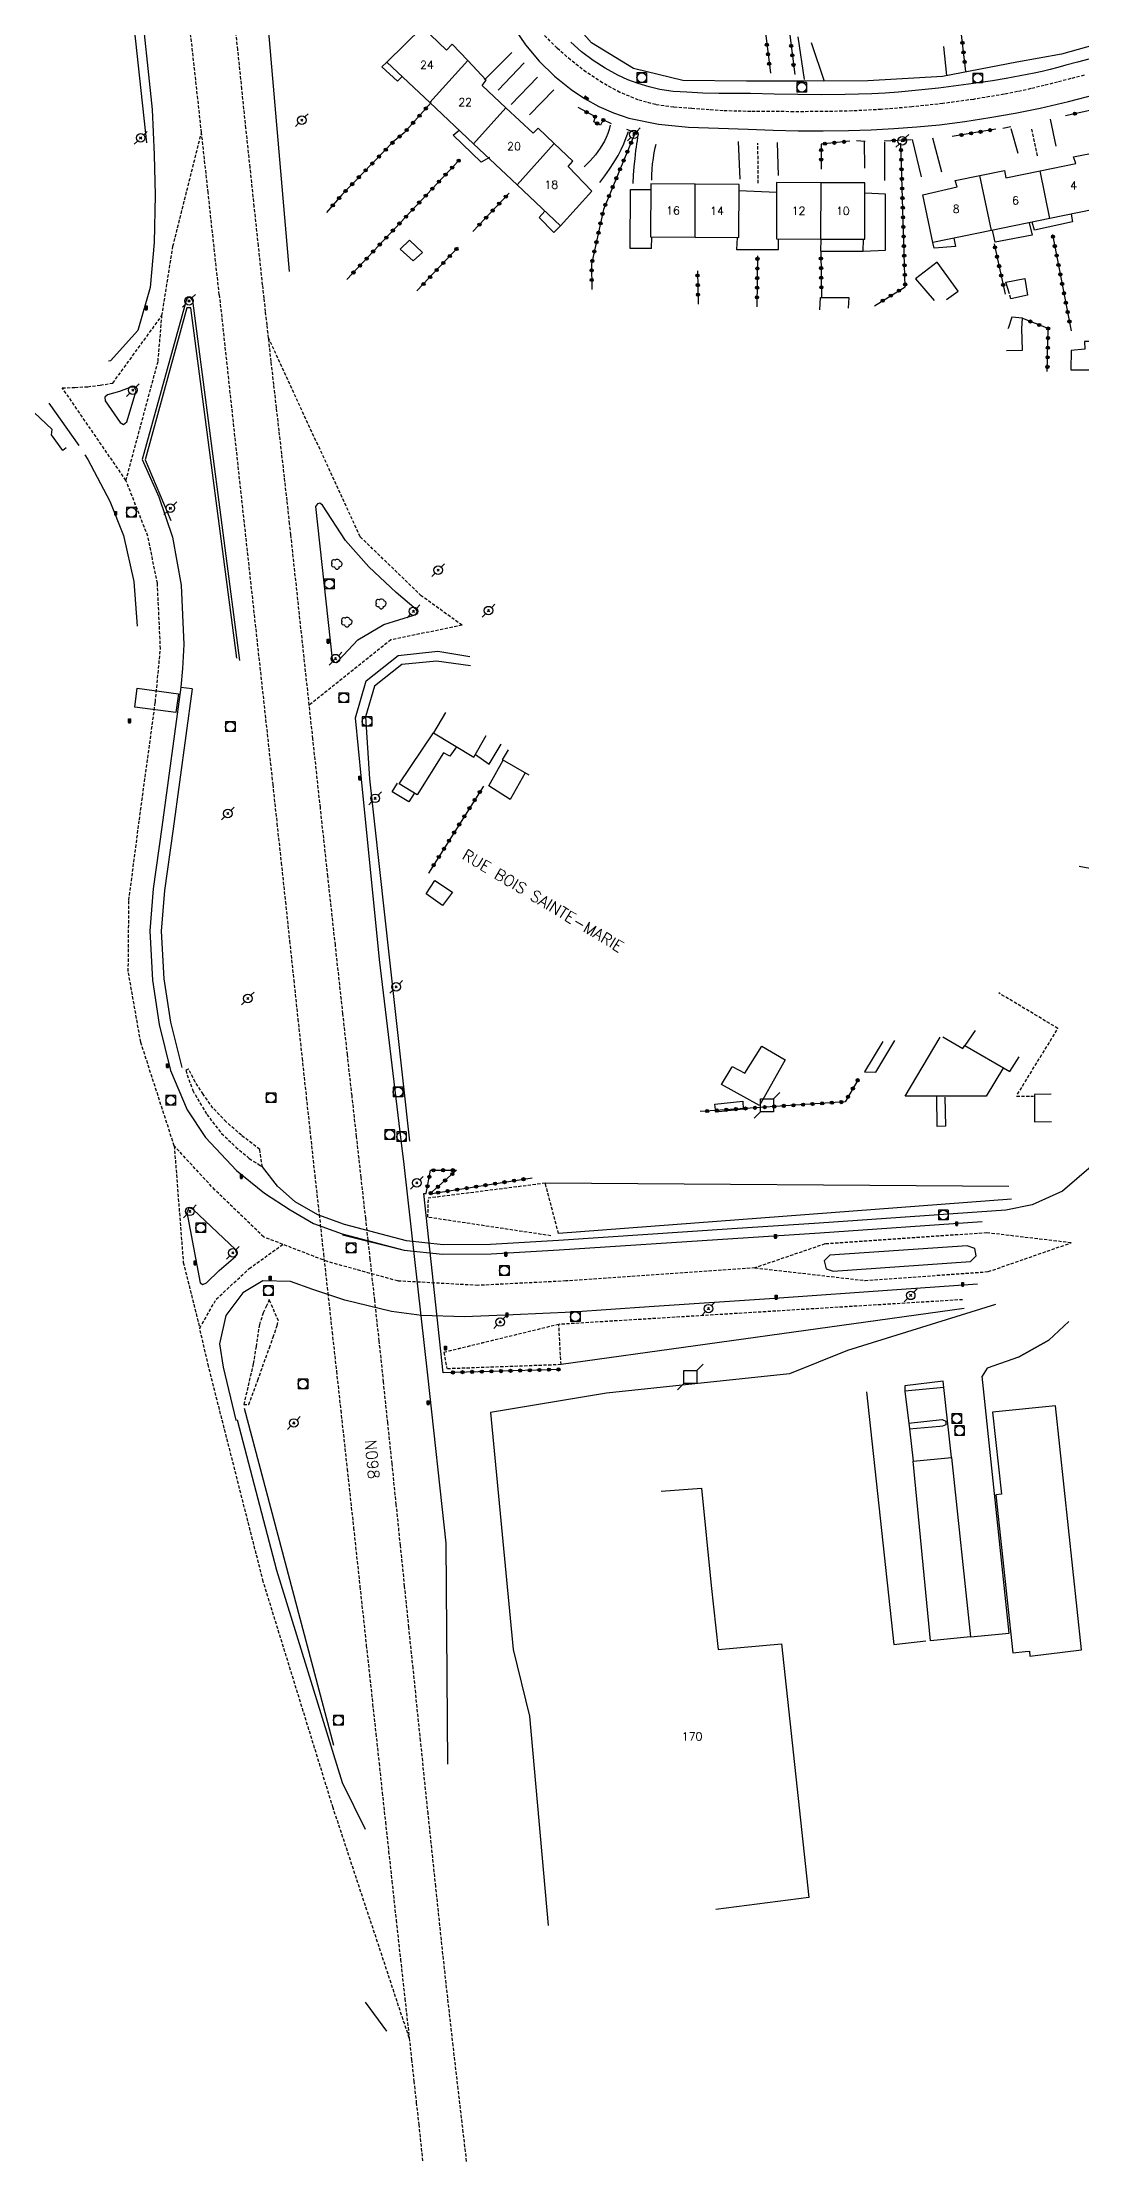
# Model space of a CAD drawing. Header units: millimetres. Extents: x 169000 to 170000, y 125999 to 127000.
# Drawn here: x 169584.5 to 169746.8, y 126220.6 to 126550.6 of the extents above; entities that cross this region are included whole.
import ezdxf
from ezdxf.enums import TextEntityAlignment as Align

# ---------------------------------------------------------------- set-up
doc = ezdxf.new("R2010")
doc.units = ezdxf.units.MM
doc.linetypes.add('DASHED', pattern=[0.75, 0.5, -0.25])
doc.layers.get('0').update_dxf_attribs({"linetype": 'CONTINUOUS'})
for name, color, linetype in [('W0001', 6, 'DASHED'), ('W0006', 2, 'CONTINUOUS'), ('W0008', 7, 'CONTINUOUS'), ('W0014', 7, 'CONTINUOUS'), ('W0015', 2, 'CONTINUOUS'), ('W0017', 7, 'CONTINUOUS'), ('W0020', 2, 'CONTINUOUS'), ('W0101', 7, 'CONTINUOUS'), ('W0104', 1, 'CONTINUOUS'), ('W0112', 1, 'DASHED'), ('W0211', 2, 'CONTINUOUS'), ('W0214', 2, 'CONTINUOUS'), ('W0300', 7, 'CONTINUOUS'), ('W0323', 7, 'CONTINUOUS'), ('W0333', 7, 'CONTINUOUS'), ('W0401', 7, 'CONTINUOUS'), ('W0402', 7, 'CONTINUOUS'), ('W0420', 7, 'CONTINUOUS'), ('W0473', 7, 'CONTINUOUS'), ('W0600', 7, 'CONTINUOUS'), ('W0989', 7, 'CONTINUOUS'), ('W0990', 7, 'CONTINUOUS'), ('W0991', 7, 'CONTINUOUS'), ('W1102', 7, 'CONTINUOUS')]:
    doc.layers.add(name, color=color, linetype=linetype)
doc.styles.get("Standard").update_dxf_attribs({"font": 'romans.shx', "width": 0.85})

# ---------------------------------------------------------------- blocks, each defined once
blk = doc.blocks.new('T420')
for p, q in [((0.75, 0.75), (-0.75, 0.75)), ((-0.75, 0.75), (-0.75, -0.75)), ((0.75, 0.75), (0.75, -0.75)), ((0.75, -0.75), (-0.75, -0.75))]:
    blk.add_line(p, q)
blk.add_ellipse((0, 0), major_axis=(-0.53, 0.53), ratio=1, start_param=3.926991, end_param=10.210176)
blk = doc.blocks.new('T473')
for p, q in [((-0.166667, 0.166667), (0.166667, -0.166667)), ((-0.166667, -0.166667), (0.166667, 0.166667)), ((0.500001, 0.500001), (1.000002, 1.000002)), ((-1.000002, -1.000002), (-0.500001, -0.500001))]:
    blk.add_line(p, q)
blk.add_ellipse((0, 0), major_axis=(0.471405, 0.471405), ratio=1, start_param=5.4977871438, end_param=11.780972451)
blk = doc.blocks.new('T401')
for p, q in [((-0.3, 0.3), (0, 0.3)), ((-0.3, -0.25), (-0.3, 0.3)), ((-0.3, 0.15), (0, 0.15)), ((-0.3, 0), (0, 0)), ((0, 0.3), (0, -0.25)), ((-0.3, -0.15), (0, -0.15)), ((-0.3, -0.25), (-0.3, -0.3)), ((-0.3, -0.3), (0, -0.3)), ((0, -0.3), (0, -0.25))]:
    blk.add_line(p, q)
blk = doc.blocks.new('T300')
for p, q in [((-0.8, 0.51), (-0.86, 0.34)), ((-0.86, 0.34), (-0.86, 0.17)), ((-0.86, 0.17), (-0.74, 0.06)), ((-0.69, 0.63), (-0.8, 0.51)), ((-0.8, -0.06), (-0.74, 0.06)), ((-0.74, 0.06), (-0.69, 0.11)), ((-0.57, 0.69), (-0.69, 0.63)), ((-0.46, 0.69), (-0.57, 0.69)), ((-0.29, 0.63), (-0.46, 0.69)), ((-0.29, 0.63), (-0.17, 0.74)), ((-0.23, 0.57), (-0.29, 0.63)), ((-0.17, 0.74), (-0.06, 0.8)), ((-0.06, 0.8), (0.06, 0.8)), ((0.06, 0.8), (0.23, 0.74)), ((0.23, 0.74), (0.34, 0.63)), ((0.34, 0.63), (0.4, 0.51)), ((0.46, 0.46), (0.34, 0.46)), ((0.4, 0.51), (0.4, 0.46)), ((0.57, 0.4), (0.46, 0.46)), ((0.57, 0.4), (0.69, 0.29)), ((0.69, 0.29), (0.74, 0.17)), ((0.74, 0.06), (0.69, -0.17)), ((0.74, 0.17), (0.74, 0.06)), ((-0.8, -0.17), (-0.8, -0.06)), ((-0.8, -0.23), (-0.8, -0.17)), ((-0.74, -0.34), (-0.8, -0.23)), ((-0.69, -0.4), (-0.74, -0.34)), ((-0.51, -0.46), (-0.69, -0.4)), ((-0.4, -0.46), (-0.51, -0.46)), ((-0.4, -0.46), (-0.34, -0.46)), ((-0.34, -0.46), (-0.34, -0.4)), ((-0.34, -0.51), (-0.34, -0.46)), ((-0.29, -0.63), (-0.34, -0.51)), ((-0.17, -0.74), (-0.29, -0.63)), ((-0.06, -0.8), (-0.17, -0.74)), ((0.06, -0.8), (-0.06, -0.8)), ((0.17, -0.74), (0.06, -0.8)), ((0.23, -0.69), (0.17, -0.74)), ((0.29, -0.46), (0.23, -0.46)), ((0.29, -0.63), (0.23, -0.69)), ((0.46, -0.4), (0.29, -0.46)), ((0.34, -0.51), (0.29, -0.63)), ((0.34, -0.51), (0.34, -0.46)), ((0.57, -0.34), (0.46, -0.4)), ((0.63, -0.29), (0.57, -0.34)), ((0.69, -0.17), (0.63, -0.29))]:
    blk.add_line(p, q)
blk = doc.blocks.new('T600')
for p, q in [((-0.999999, 0.999999), (0.999999, 0.999999)), ((-0.999999, -0.999999), (-0.999999, 0.999999)), ((0.999999, 0.999999), (1.999998, 1.999998)), ((0.999999, 0.999999), (0.999999, -0.999999)), ((-0.999999, -0.999999), (-1.999998, -1.999998)), ((0.999999, -0.999999), (-0.999999, -0.999999))]:
    blk.add_line(p, q)
blk = doc.blocks.new('t323o')
at = {"color": 0, "linetype": 'Continuous'}
for radius in [0.25, 0.15]:
    blk.add_circle((0, 0), radius, dxfattribs=at)

msp = doc.modelspace()

# ---------------------------------------------------------------- linework, layer by layer
at = {"layer": 'W0001'}
for points in [[(169609.33, 126536.5), (169605.46, 126571.57), (169600.67, 126617.28), (169600.67, 126617.28), (169599.95, 126623.77), (169599.23, 126630.27), (169598.52, 126636.76), (169597.8, 126643.25), (169597.42, 126646.72), (169597.03, 126650.19), (169596.63, 126653.66), (169596.24, 126657.12), (169595.84, 126660.59), (169595.46, 126664.06), (169595.08, 126667.53), (169594.72, 126671)], [(169619.8, 126504.38), (169619.56, 126506.45), (169619.33, 126508.53), (169619.1, 126510.61), (169618.87, 126512.68), (169618.21, 126518.81), (169617.56, 126524.93), (169616.91, 126531.05), (169616.27, 126537.18), (169615.63, 126543.31), (169614.99, 126549.43), (169614.34, 126555.55), (169613.67, 126561.68)], [(169747.18, 126545.45), (169745.1, 126544.92), (169743.02, 126544.38), (169740.94, 126543.85), (169738.85, 126543.35), (169736.76, 126542.88), (169734.65, 126542.47), (169729.88, 126541.68), (169725.09, 126541.03), (169720.28, 126540.5), (169715.46, 126540.1), (169710.92, 126539.86), (169706.37, 126539.76), (169701.82, 126539.75), (169697.27, 126539.77), (169695.11, 126539.79), (169692.94, 126539.83), (169690.78, 126539.91), (169688.62, 126540.05), (169685.85, 126540.25), (169683.05, 126540.46), (169680.26, 126540.85), (169677.54, 126541.58), (169674.67, 126542.77), (169671.95, 126544.24), (169669.38, 126545.95), (169666.95, 126547.84), (169664.85, 126549.7), (169662.86, 126551.7)], [(169603.15, 126507.9), (169604.86, 126518.72), (169609.33, 126536.5)], [(169612.1, 126511.15), (169610.36, 126527.13), (169609.33, 126536.5)], [(169612.1, 126511.15), (169615.42, 126480.56), (169620.45, 126434.64), (169621.11, 126428.53), (169621.77, 126422.42), (169622.42, 126416.32), (169623.07, 126410.21), (169623.72, 126404.1), (169624.37, 126398), (169625.03, 126391.89), (169625.69, 126385.79), (169626.35, 126379.67), (169627.02, 126373.55), (169627.7, 126367.44), (169628.37, 126361.32), (169629.05, 126355.21), (169629.72, 126349.09), (169630.4, 126342.98), (169631.07, 126336.86), (169632.07, 126327.69), (169633.07, 126318.52), (169634.06, 126309.35), (169635.06, 126300.18), (169635.56, 126295.57), (169636.05, 126290.97), (169636.55, 126286.37), (169637.05, 126281.77), (169637.55, 126277.17), (169638.05, 126272.56), (169638.55, 126267.96), (169639.05, 126263.36), (169639.72, 126257.23), (169640.4, 126251.1), (169641.08, 126244.96), (169641.76, 126238.83)], [(169587.58, 126496.62), (169589.57, 126496.66), (169591.55, 126496.79), (169593.52, 126497.03), (169595.48, 126497.36), (169603.15, 126507.9)], [(169597.53, 126482.15), (169602.54, 126500.76), (169603.15, 126507.9)], [(169650.02, 126459.52), (169643.65, 126464.13), (169634.12, 126473.35), (169619.8, 126504.38)], [(169626.15, 126447.05), (169623.28, 126473.64), (169623.09, 126475.39), (169622.69, 126479.02), (169622.28, 126482.64), (169621.87, 126486.26), (169621.45, 126489.88), (169621.04, 126493.51), (169620.62, 126497.13), (169620.21, 126500.75), (169619.8, 126504.38)], [(169597.53, 126482.15), (169587.58, 126496.62)], [(169605.07, 126378.18), (169599.83, 126394.41), (169597.89, 126405.45), (169597.99, 126416.58), (169599.62, 126429.12), (169602.12, 126447.52), (169602.92, 126455.86), (169602.44, 126466.07), (169600.96, 126473.42), (169597.53, 126482.15)], [(169650.02, 126459.52), (169638.9, 126457.24), (169626.15, 126447.05)], [(169650.99, 126217.31), (169650.2, 126224.08), (169649.41, 126230.84), (169648.63, 126237.61), (169647.86, 126244.37), (169647.11, 126251.14), (169645.9, 126262.51), (169644.71, 126273.87), (169643.54, 126285.24), (169642.37, 126296.61), (169641.71, 126302.99), (169641.05, 126309.38), (169640.4, 126315.77), (169639.74, 126322.15), (169639.09, 126328.54), (169638.42, 126334.92), (169637.75, 126341.31), (169637.08, 126347.69), (169636.38, 126354.09), (169635.68, 126360.48), (169634.97, 126366.87), (169634.26, 126373.26), (169633.54, 126379.66), (169632.83, 126386.05), (169632.11, 126392.44), (169631.41, 126398.84), (169630.23, 126409.57), (169629.06, 126420.31), (169627.89, 126431.05), (169626.72, 126441.79), (169626.15, 126447.05)], [(169622.03, 126362.8), (169619.03, 126363.96), (169611.41, 126371.3), (169605.07, 126378.18)], [(169605.07, 126378.18), (169606.48, 126359.99), (169609.05, 126349.71)], [(169609.05, 126349.71), (169611.63, 126354.23), (169616.76, 126359.01), (169622.03, 126362.8)], [(169695.75, 126359.14), (169666.23, 126357.08), (169652.49, 126356.39), (169639.98, 126357.08), (169629, 126360.1), (169622.03, 126362.8)], [(169745.12, 126363.04), (169731.98, 126364.61), (169706.67, 126362.86), (169695.75, 126359.14)], [(169695.75, 126359.14), (169712.95, 126357.16), (169732.19, 126358.54), (169745.12, 126363.04)], [(169641.76, 126238.83), (169629.87, 126274.8), (169618.97, 126310.12), (169610.42, 126343.76), (169609.05, 126349.71)], [(169641.76, 126238.83), (169642.13, 126235.46), (169642.5, 126232.08), (169642.87, 126228.71), (169643.24, 126225.33), (169644.2, 126216.43), (169645.16, 126207.52), (169646.11, 126198.61), (169647.06, 126189.71), (169647.55, 126185.03), (169648.03, 126180.35), (169648.51, 126175.68), (169648.99, 126171)]]:
    msp.add_lwpolyline(points, dxfattribs=at)
at = {"layer": 'W0006'}
for points in [[(169733.3, 126353.42), (169710.2, 126346.24), (169701.13, 126342.58), (169672.57, 126339.57), (169654.46, 126336.56), (169657.98, 126299.5)], [(169744.79, 126350.74), (169741.64, 126347.86), (169736.93, 126345.2), (169732.02, 126343.46), (169731.24, 126342.21)], [(169736.93, 126345.2), (169741.64, 126347.86), (169744.79, 126350.74)], [(169729.41, 126301.49), (169735.45, 126302.04), (169731.24, 126342.21)], [(169713.16, 126339.78), (169717.46, 126300.28), (169722.42, 126300.85)], [(169726.43, 126329.54), (169725.24, 126340.44), (169719.15, 126339.88), (169719.88, 126333.96), (169720.46, 126328.95)], [(169657.98, 126299.5), (169660.54, 126289.1), (169663.46, 126256.41)]]:
    msp.add_lwpolyline(points, dxfattribs=at)
at = {"layer": 'W0008'}
for points in [[(169590.73, 126671), (169591.12, 126667.74), (169591.5, 126664.48), (169591.87, 126661.22), (169592.24, 126657.96), (169593.48, 126647.62), (169594.1, 126640.17), (169590.79, 126639.74), (169593.53, 126614.33), (169596.57, 126587.04), (169599.71, 126558.36), (169601.62, 126540.07), (169601.92, 126533), (169602.1, 126526.73), (169601.92, 126519.31), (169601.32, 126512.29), (169599.36, 126505.55), (169595.13, 126500.81), (169594.8, 126500.78)], [(169623.09, 126514.81), (169615.3, 126604.71), (169615.3, 126604.71), (169615.3, 126604.71), (169615.3, 126604.71), (169611.82, 126608.48), (169611.22, 126614.12), (169609.36, 126635.78), (169609.01, 126639.04), (169608.66, 126642.3), (169608.32, 126645.56), (169607.98, 126648.82), (169607.64, 126652.08), (169607.3, 126655.34), (169606.95, 126658.6), (169606.6, 126661.86), (169606.36, 126664.14), (169606.11, 126666.43), (169605.86, 126668.71), (169605.61, 126671)], [(169615.33, 126454.04), (169607.95, 126510.24), (169607.62, 126510.7), (169607.11, 126510.64), (169606.95, 126510.24), (169600.05, 126485.39), (169602.66, 126479.57), (169604.8, 126473.28), (169606.13, 126465.77), (169606.55, 126456.49), (169606.38, 126452.74), (169606.08, 126449.84)], [(169647.77, 126281.61), (169647.55, 126316.12), (169644.68, 126342.35), (169640.99, 126375.28), (169640.49, 126379.08), (169637.13, 126407.28), (169634.31, 126435.46), (169633.39, 126445.06), (169635.02, 126450.85), (169640.02, 126454.82), (169646.22, 126455.47), (169651.25, 126454.64)], [(169730.5, 126356.59), (169717.93, 126355.69), (169698.79, 126354.36), (169679.26, 126353.04), (169667.26, 126352.22), (169657.99, 126351.79), (169650.41, 126351.49), (169643.68, 126351.68), (169639.01, 126352.33), (169631.73, 126354.08), (169626.7, 126355.76), (169623.25, 126356.99), (169618.9, 126357.11), (169615.76, 126355.24), (169613.15, 126351.7), (169612.15, 126347.28), (169612.72, 126343.64), (169614.7, 126335.36), (169614.88, 126335.39), (169621.04, 126311.91), (169631.3, 126278.74), (169634.86, 126271.46)], [(169638.26, 126239.9), (169638.26, 126239.9), (169634.95, 126244.41)]]:
    msp.add_lwpolyline(points, dxfattribs=at)
at = {"layer": 'W0014'}
for points in [[(169600.78, 126534.88), (169595.16, 126586.91)], [(169658.04, 126552.96), (169659.9, 126550.18), (169662.07, 126547.63), (169664.46, 126545.32), (169667.05, 126543.22), (169669.14, 126541.8), (169671.35, 126540.58), (169673.67, 126539.56), (169676.07, 126538.75), (169680.68, 126537.78), (169685.38, 126537.35), (169690.07, 126537.18), (169694.72, 126537), (169698.62, 126536.84), (169702.52, 126536.76), (169706.43, 126536.75), (169710.34, 126536.82), (169713.9, 126536.94), (169717.46, 126537.12), (169721.01, 126537.37), (169724.56, 126537.72), (169728.51, 126538.22), (169732.45, 126538.82), (169736.38, 126539.52), (169740.29, 126540.3), (169744.73, 126541.33), (169749.14, 126542.49)], [(169695.08, 126542.59), (169692.59, 126542.57), (169690.1, 126542.6), (169687.6, 126542.67), (169685.11, 126542.8), (169684.06, 126542.86), (169683, 126542.93), (169681.94, 126543.04), (169680.9, 126543.22), (169679.21, 126543.64), (169677.54, 126544.14), (169675.91, 126544.74), (169674.33, 126545.47), (169672.36, 126546.54), (169670.47, 126547.75), (169668.67, 126549.1), (169667.01, 126550.61)], [(169747.88, 126547.96), (169746.1, 126547.47), (169744.31, 126547), (169743.07, 126546.67), (169741.84, 126546.36), (169740.6, 126546.05), (169739.35, 126545.77), (169737.19, 126545.34), (169735.01, 126544.94), (169732.84, 126544.58), (169730.65, 126544.25), (169727.54, 126543.82), (169724.43, 126543.43), (169721.31, 126543.09), (169718.19, 126542.81), (169716.1, 126542.66), (169714.01, 126542.56), (169711.92, 126542.49), (169709.83, 126542.44), (169706.14, 126542.41), (169702.45, 126542.42), (169698.77, 126542.48), (169695.08, 126542.59)], [(169614.87, 126454.4), (169607.67, 126509.1), (169607.03, 126509.13), (169600.52, 126485.35), (169604.53, 126475.9)], [(169588.19, 126487.26), (169587.66, 126486.82), (169585.9, 126489.28), (169586.01, 126490.11), (169583.21, 126492.77), (169581.18, 126494.27), (169581.32, 126494.55), (169572.48, 126500.87), (169572.56, 126500.81)], [(169585.51, 126494.22), (169590.16, 126487.62)], [(169591.12, 126486.17), (169591.59, 126485.39), (169595.01, 126478.92), (169597.12, 126473.56), (169598.74, 126466.36), (169599.29, 126459.4)], [(169651.31, 126453.16), (169646.05, 126453.93), (169640.61, 126453.38), (169636.32, 126449.98), (169634.93, 126445.22), (169635.58, 126435.52)], [(169606.08, 126449.84), (169603.14, 126427.96), (169601.79, 126418.32), (169601.25, 126411.78), (169601.65, 126404.1), (169602.74, 126397.13), (169604.51, 126389.94), (169607.07, 126383.8), (169609.96, 126379.5), (169614.79, 126374.35), (169619.17, 126370.81), (169623.16, 126368.18), (169626.83, 126366.07), (169631.3, 126364.43), (169640.98, 126361.89), (169646.98, 126361.26), (169654.57, 126361.3), (169665.19, 126361.93), (169692.3, 126363.72), (169705.88, 126364.62), (169731.23, 126366.37)], [(169607.86, 126449.6), (169604.92, 126427.72), (169603.57, 126418.07), (169603.05, 126411.75), (169603.44, 126404.28), (169604.5, 126397.49), (169606.24, 126390.45)], [(169606.08, 126449.84), (169607.89, 126449.64)], [(169635.58, 126435.52), (169638.62, 126407.65), (169641.82, 126378.9)], [(169621.21, 126371.91), (169618.83, 126374.9)], [(169748.27, 126374.97), (169743.77, 126371.12), (169739.03, 126368.97), (169734.94, 126368.16), (169705.78, 126366.12), (169692.2, 126365.21), (169665.09, 126363.43), (169654.48, 126362.79), (169647.06, 126362.75), (169641.36, 126363.34), (169631.68, 126365.88), (169627.47, 126367.43), (169623.95, 126369.45), (169621.21, 126371.91)], [(169647.09, 126342.75), (169644.06, 126370.74)], [(169725.24, 126340.43), (169725.16, 126341.41), (169719.15, 126340.72), (169719.17, 126339.91)], [(169719.73, 126334.89), (169724.97, 126335.45), (169725.55, 126335.19), (169725.55, 126334.6), (169725.03, 126334.38), (169724.65, 126334.36), (169719.86, 126333.95)]]:
    msp.add_lwpolyline(points, dxfattribs=at)
at = {"layer": 'W0015'}
for points in [[(169599.11, 126496.15), (169598.85, 126496.7), (169598.3, 126496.73), (169596.53, 126496.05), (169594.66, 126495.51), (169594.21, 126495.14), (169594.29, 126494.57), (169596.61, 126491.19), (169597.12, 126490.88), (169597.69, 126491.31)], [(169629.73, 126454.2), (169630.02, 126453.77), (169630.37, 126453.72), (169630.71, 126454.04), (169633.73, 126457.24), (169637.78, 126459.66), (169642.48, 126461.11), (169642.87, 126461.32), (169643.01, 126461.62), (169642.85, 126462), (169639.72, 126464.64), (169635.47, 126468.67), (169631.79, 126472.75), (169628.2, 126478.3), (169627.81, 126478.58), (169627.42, 126478.47), (169627.14, 126478.08)], [(169609.14, 126356.81), (169609.56, 126356.53), (169610.1, 126356.77), (169612.06, 126358.74), (169614.62, 126360.91), (169614.87, 126361.38), (169614.65, 126362.02), (169608.02, 126368.24), (169607.38, 126368.54), (169607.01, 126367.84)], [(169707.46, 126361.09), (169706.57, 126360.25), (169706.87, 126358.96), (169707.97, 126358.63), (169729.41, 126360.14), (169730.3, 126361.01), (169730.1, 126362.16), (169728.9, 126362.56)]]:
    msp.add_lwpolyline(points, close=True, dxfattribs=at)
at = {"layer": 'W0017'}
for points in [[(169703.47, 126544.77), (169702.48, 126551.46)], [(169706.63, 126544.49), (169704.57, 126550.53)], [(169725.74, 126545.43), (169725.24, 126549.96)], [(169653.52, 126544.71), (169657.81, 126549.02)], [(169655.66, 126543.1), (169659.69, 126547.37)], [(169657.66, 126540.89), (169661.78, 126545.12)], [(169660.56, 126539.28), (169664.33, 126543.16)], [(169673.14, 126537.63), (169672.99, 126536.98), (169672.79, 126536.35), (169672.54, 126535.74), (169672.24, 126535.15), (169671.58, 126534.06), (169670.83, 126533.02), (169670.01, 126532.05), (169669.11, 126531.15)], [(169671.55, 126528.71), (169672.33, 126529.71), (169673.06, 126530.75), (169673.74, 126531.81), (169674.37, 126532.91), (169674.84, 126533.82), (169675.27, 126534.75), (169675.66, 126535.7), (169676, 126536.66)], [(169735.72, 126537.12), (169736.81, 126533.26)], [(169741.85, 126538.56), (169742.76, 126534.34)], [(169676.72, 126528.55), (169676.8, 126529.84), (169676.9, 126531.13), (169677.03, 126532.42), (169677.17, 126533.7), (169677.24, 126534.21), (169677.31, 126534.72), (169677.39, 126535.22), (169677.48, 126535.73)], [(169679.64, 126529.05), (169679.66, 126529.9), (169679.71, 126530.75), (169679.78, 126531.59), (169679.89, 126532.43), (169679.97, 126533), (169680.07, 126533.56), (169680.19, 126534.11), (169680.33, 126534.67)], [(169693.44, 126529.2), (169693.21, 126535.08)], [(169699.41, 126529.77), (169699.3, 126534.92)], [(169712.8, 126535.09), (169712.85, 126530.93)], [(169716, 126535), (169716, 126528.98)], [(169720.33, 126535.41), (169721.72, 126529.58)], [(169723.49, 126535.65), (169724.88, 126530.36)]]:
    msp.add_lwpolyline(points, dxfattribs=at)
at = {"layer": 'W0020'}
msp.add_lwpolyline([(169605.76, 126448.83), (169605.34, 126445.91), (169598.89, 126446.73), (169599.27, 126449.71)], close=True, dxfattribs=at)
at = {"layer": 'W0101'}
for points in [[(169650.91, 126547.73), (169648.49, 126550.31), (169647.6, 126549.34), (169643.83, 126552.96), (169638.29, 126547.5)], [(169638.29, 126547.5), (169645, 126541.17)], [(169656.86, 126540.37), (169653.14, 126543.86), (169653.76, 126544.68), (169650.91, 126547.73)], [(169645, 126541.17), (169651.8, 126534.75)], [(169664.41, 126534.78), (169661.89, 126537.18), (169661.1, 126536.38), (169656.86, 126540.37)], [(169651.8, 126534.75), (169658.61, 126528.33)], [(169658.61, 126528.33), (169665.41, 126521.91), (169670.27, 126527.32), (169666.57, 126531.17), (169667.32, 126532.01), (169664.41, 126534.78)], [(169740.27, 126530.51), (169745.85, 126531.66), (169745.48, 126532.72), (169749.21, 126533.41)], [(169730.87, 126529.79), (169734.75, 126530.58), (169734.93, 126529.41), (169740.27, 126530.51)], [(169686.4, 126528.41), (169679.51, 126528.47), (169679.45, 126520.21)], [(169686.43, 126520.15), (169693.23, 126520.1), (169693.29, 126528.36), (169686.4, 126528.41)], [(169706.04, 126528.66), (169699.13, 126528.68), (169699.11, 126519.87)], [(169706.01, 126519.85), (169712.92, 126519.83), (169712.94, 126528.64), (169706.04, 126528.66)], [(169732.67, 126521.2), (169723.51, 126519.33), (169721.96, 126526.75), (169727.34, 126528.01), (169727.01, 126529.01), (169730.87, 126529.79)], [(169750.99, 126524.94), (169741.83, 126523.07)], [(169679.45, 126520.21), (169686.43, 126520.15)], [(169741.83, 126523.07), (169732.67, 126521.2)], [(169699.11, 126519.87), (169706.01, 126519.85)], [(169647.44, 126445.91), (169645.54, 126442.74), (169651.87, 126438.93), (169653.79, 126442.29)], [(169660.48, 126436.12), (169656.35, 126438.5), (169657.28, 126440.04)], [(169725.09, 126395.2), (169728.23, 126393.38), (169728.52, 126393.85)], [(169730.15, 126396.19), (169730.15, 126396.19)], [(169728.52, 126393.85), (169735.58, 126389.8), (169736.99, 126392.09)], [(169681.1, 126324.24), (169687.42, 126324.74), (169688.94, 126309.49), (169690.03, 126299.52), (169699.9, 126300.41), (169704.16, 126260.78), (169689.66, 126258.91)]]:
    msp.add_lwpolyline(points, dxfattribs=at)
at = {"layer": 'W0104'}
for points in [[(169640.67, 126545.25), (169639.95, 126544.51), (169637.48, 126546.77), (169638.29, 126547.5)], [(169654.3, 126532.57), (169653.02, 126531.84), (169648.63, 126536.07), (169649.55, 126536.87)], [(169679.61, 126518.4), (169676.29, 126518.4), (169676.3, 126527.62), (169679.51, 126527.58)], [(169699.13, 126527.12), (169693.29, 126527.37)], [(169712.64, 126517.97), (169716.15, 126518.13), (169716.12, 126526.88), (169712.94, 126527.01)], [(169665.41, 126521.91), (169664.33, 126520.86), (169662.04, 126523.24), (169662.96, 126524.22)], [(169745.12, 126523.74), (169745.34, 126522.54), (169739.42, 126521.22), (169739.06, 126522.5)], [(169679.61, 126518.4), (169679.63, 126520.21)], [(169692.96, 126520.1), (169692.86, 126518.22), (169699.43, 126518.21), (169699.43, 126519.87)], [(169726.82, 126520.01), (169727.07, 126518.67), (169723.74, 126518.42), (169723.51, 126519.33)], [(169738.56, 126522.4), (169739.06, 126520.45), (169733.27, 126519.35), (169732.87, 126521.24)], [(169706.02, 126519.85), (169705.98, 126517.94), (169712.64, 126517.97), (169712.72, 126519.83)], [(169727.49, 126511.72), (169724.2, 126516.23), (169720.81, 126513.64), (169723.72, 126510.25)], [(169735.51, 126511.29), (169734.93, 126513.11), (169737.89, 126513.67), (169738.34, 126511.1)], [(169705.91, 126508.81), (169706.01, 126510.71), (169710.44, 126510.73), (169710.31, 126509.06)], [(169725.66, 126510.42), (169727.49, 126511.72)], [(169738.34, 126511.1), (169735.74, 126510.53), (169735.57, 126511.1)], [(169735.05, 126502.43), (169737.54, 126502.47), (169737.43, 126505.9), (169737.52, 126507.49), (169735.86, 126507.63), (169735.31, 126505.89), (169735.26, 126505.88)], [(169649.15, 126440.55), (169648.12, 126439.06), (169647.13, 126439.61), (169642.98, 126433.01), (169640.17, 126434.73), (169645.54, 126442.74)], [(169652.1, 126439.33), (169654.27, 126437.8), (169656.11, 126440.94), (169656.11, 126440.94)], [(169659.87, 126436.48), (169657.54, 126432.32), (169654.22, 126434.41), (169656.43, 126438.46)], [(169642.53, 126433.23), (169641.69, 126431.93), (169639.08, 126433.49), (169639.93, 126434.85)], [(169762.74, 126412.7), (169768.13, 126411.43), (169769.28, 126417.53), (169746.4, 126421.83)], [(169715.7, 126394.51), (169712.84, 126389.78), (169714.64, 126389.68), (169717.58, 126394.65)], [(169734.59, 126390.42), (169731.87, 126385.94), (169719.19, 126385.93), (169724.67, 126395.16)], [(169700.47, 126391.62), (169696.46, 126384.5), (169690.53, 126387.79), (169692.2, 126390.56)], [(169692.22, 126390.57), (169694.18, 126389.57), (169696.83, 126393.77)], [(169696.83, 126393.77), (169700.47, 126391.62)], [(169725.41, 126385.8), (169725.53, 126381.25), (169724.23, 126381.23), (169724.15, 126385.83)], [(169742.03, 126386.25), (169739.4, 126386.21)], [(169739.4, 126386.21), (169739.4, 126381.97), (169742.05, 126381.99), (169742.05, 126381.99)]]:
    msp.add_lwpolyline(points, dxfattribs=at)
for points in [[(169641.8, 126519.66), (169640.35, 126518.27), (169642.37, 126516.47), (169643.85, 126517.77)], [(169745.06, 126499.4), (169749.57, 126499.43), (169749.49, 126503.85), (169747.21, 126503.85), (169747.26, 126502.65), (169745.13, 126502.46)], [(169648.54, 126417.82), (169646.95, 126415.74), (169644.41, 126417.55), (169645.75, 126419.64)], [(169693.84, 126385.15), (169693.92, 126383.93), (169689.67, 126383.43), (169689.48, 126384.69)], [(169746.75, 126299.48), (169742.68, 126337.6), (169732.83, 126336.57), (169734.24, 126323.78), (169733.36, 126323.68), (169736.01, 126299.01), (169737.97, 126299.21), (169738.61, 126299.27), (169738.69, 126298.47)], [(169720.44, 126328.94), (169726.45, 126329.53), (169729.41, 126301.5), (169723.18, 126300.84)]]:
    msp.add_lwpolyline(points, close=True, dxfattribs=at)
at = {"layer": 'W0112'}
for points in [[(169738.94, 126537.02), (169739.86, 126532.78)], [(169696.26, 126528.59), (169696.22, 126534.84)], [(169743.07, 126396.53), (169733.82, 126402.08)], [(169736.76, 126386.26), (169743.07, 126396.53)], [(169736.61, 126385.96), (169739.27, 126385.95)], [(169663.01, 126372.35), (169644.73, 126370.02)], [(169665.08, 126364.5), (169663.01, 126372.35)], [(169663.88, 126364.14), (169644.68, 126367.03), (169644.77, 126370.02)], [(169728.19, 126354.16), (169665.13, 126350.3), (169647.17, 126345.92), (169647.63, 126343.4)], [(169665.47, 126344.01), (169665.13, 126350.3), (169648, 126346.13)], [(169665.47, 126344.01), (169647.54, 126343.35)]]:
    msp.add_lwpolyline(points, dxfattribs=at)
for points in [[(169618.83, 126374.9), (169618.41, 126377.63), (169615.55, 126379.85), (169613.16, 126381.97), (169611.12, 126384.1), (169609.58, 126386.25), (169608.36, 126388.15), (169607.32, 126390.18), (169606.86, 126389.99), (169607.95, 126386.85), (169610.14, 126383.11), (169612.46, 126380.14), (169614.69, 126378.01), (169616.79, 126376.23), (169618.48, 126375.13)], [(169619.91, 126354.18), (169619.5, 126353.22), (169618.96, 126352.1), (169618.36, 126350.28), (169617.85, 126346.86), (169617.4, 126344.12), (169615.93, 126337.78), (169616.72, 126337.77), (169618.11, 126341.57), (169619.1, 126344.38), (169619.94, 126346.64), (169620.52, 126348.29), (169621.12, 126350.12), (169621.34, 126350.84)]]:
    msp.add_lwpolyline(points, close=True, dxfattribs=at)
at = {"layer": 'W0211'}
for points in [[(169735.39, 126371.82), (169663.01, 126372.35)], [(169728.45, 126352.78), (169665.48, 126344.02)]]:
    msp.add_lwpolyline(points, dxfattribs=at)
at = {"layer": 'W0214'}
for points in [[(169735.8, 126369.84), (169665.08, 126364.5)], [(169615.98, 126337.2), (169629.96, 126284.56)]]:
    msp.add_lwpolyline(points, dxfattribs=at)
at = {"layer": 'W0323'}
for points in [[(169694.99, 126571.38), (169698.17, 126545.76)], [(169698.72, 126571.44), (169701.97, 126545.57)], [(169728.68, 126546.04), (169725.57, 126572.68)], [(169645.18, 126541.17), (169640.98, 126536.46), (169639.28, 126535.02), (169631.24, 126526.76), (169628.85, 126523.98)], [(169673.35, 126537.87), (169672.03, 126538.46), (169671.65, 126537.67), (169670.57, 126538.19), (169670.85, 126538.94), (169668.13, 126540.38)], [(169748.07, 126539.96), (169744.27, 126539.12)], [(169676.85, 126536.21), (169677.21, 126536.42), (169675.75, 126536.99)], [(169733.39, 126537.02), (169726.54, 126535.88)], [(169735.74, 126537.41), (169734.48, 126537.15)], [(169676.86, 126535.99), (169673.65, 126528.25), (169672.1, 126524.47), (169670.25, 126515.91), (169670.27, 126511.95)], [(169710.57, 126535.13), (169706.11, 126534.7), (169706.09, 126530.76)], [(169712.96, 126535.1), (169711.63, 126535.19)], [(169714.42, 126509.43), (169719.22, 126512.4), (169718.53, 126534.83)], [(169720.17, 126535.38), (169715.94, 126535.17)], [(169649.5, 126532.11), (169632.02, 126513.53)], [(169657.35, 126527.01), (169651.71, 126521.02)], [(169742.23, 126520.57), (169745.15, 126505.5)], [(169649.42, 126518.59), (169642.97, 126511.74)], [(169696.14, 126517.23), (169696.06, 126509.25)], [(169706.04, 126517.82), (169706.15, 126510.82)], [(169733.11, 126519.12), (169734.84, 126511.23)], [(169686.77, 126514.91), (169686.89, 126509.66)], [(169741.41, 126499.15), (169741.55, 126505.88), (169737.61, 126507.42)], [(169653.34, 126434.38), (169644.79, 126420.78), (169644.79, 126420.78)], [(169711.82, 126388.47), (169709.84, 126385.07), (169687.22, 126383.56)], [(169644.06, 126370.74), (169644.4, 126370.74), (169645.1, 126374.37), (169649.17, 126374.38), (169644.98, 126370.68), (169660.96, 126373.19)], [(169665.3, 126343.26), (169647.09, 126342.75)]]:
    msp.add_lwpolyline(points, dxfattribs=at)
at = {"layer": 'W0333'}
msp.add_lwpolyline([(169784.71, 126588.8), (169786.41, 126583.11), (169786.72, 126573.7), (169782.56, 126564.32), (169777.44, 126559.3), (169772.27, 126556.89), (169763.47, 126554.01), (169755.7, 126552.11), (169743.61, 126548.75), (169736.65, 126547.49), (169725.05, 126545.23), (169713.39, 126544.57), (169703.32, 126544.54), (169694.41, 126544.54), (169684.47, 126544.62), (169676.77, 126546.52), (169670.23, 126550.51), (169664.77, 126556.7), (169661.48, 126564.68), (169660.12, 126574.69), (169659.64, 126578.26)], dxfattribs=at)
at = {"layer": 'W0402'}
msp.add_lwpolyline([(169640.95, 126361.83), (169631.35, 126364.26)], dxfattribs=at)
at = {"layer": 'W1102'}
for points in [[(169645, 126541.17), (169650.91, 126547.73)], [(169651.8, 126534.75), (169656.86, 126540.37)], [(169658.61, 126528.33), (169664.41, 126534.78)], [(169741.83, 126523.07), (169740.27, 126530.51)], [(169686.43, 126520.15), (169686.4, 126528.41)], [(169706.04, 126528.66), (169706.01, 126519.85)], [(169732.67, 126521.2), (169730.87, 126529.79)], [(169730.15, 126396.19), (169728.52, 126393.85), (169728.52, 126393.85)]]:
    msp.add_lwpolyline(points, dxfattribs=at)

# ---------------------------------------------------------------- block references
at = {"layer": 'W0300'}
for p in [(169630.49, 126469.05), (169632.05, 126460), (169637.39, 126462.86)]:
    msp.add_blockref('T300', p, dxfattribs=at)
at = {"layer": 'W0323'}
for p, rotation in [((169697.61, 126550.22), 277.0674444448865), ((169701.41, 126550.04), 277.149084158245), ((169728.16, 126550.51), 96.65658473765266), ((169697.8, 126548.73), 277.0674444448865), ((169697.98, 126547.25), 277.0674444448865), ((169701.59, 126548.55), 277.149084158245), ((169701.78, 126547.06), 277.149084158245), ((169728.33, 126549.02), 96.65658473765266), ((169728.51, 126547.53), 96.65658473765266), ((169644.36, 126540.25), 228.2924878116696), ((169669.46, 126539.68), 152.1259876315452), ((169745.73, 126539.45), 192.512854548076), ((169641.37, 126536.89), 228.2924878116696), ((169642.37, 126538.01), 228.2924878116696), ((169643.37, 126539.13), 228.2924878116696), ((169670.78, 126538.98), 152.1259876315452), ((169671.13, 126537.92), 154.1609839460299), ((169672.07, 126538.44), 155.8730988956283), ((169677.15, 126536.44), 158.7078427425858), ((169729.5, 126536.37), 189.4853690385968), ((169730.98, 126536.62), 189.4853690385968), ((169732.46, 126536.86), 189.4853690385968), ((169638.1, 126533.81), 225.8009925608322), ((169639.14, 126534.89), 225.8009925608322), ((169640.28, 126535.87), 220.0389069798515), ((169675.83, 126533.51), 247.4185511518309), ((169676.41, 126534.9), 247.4185511518309), ((169706.1, 126533.76), 269.8106172332924), ((169706.67, 126534.75), 185.5275401516562), ((169708.16, 126534.9), 185.5275401516562), ((169709.66, 126535.04), 185.5275401516562), ((169717.44, 126535.24), 182.9131303909165), ((169718.56, 126533.75), 91.7750747259916), ((169718.94, 126535.32), 182.9131303909165), ((169728.02, 126536.12), 189.4853690385968), ((169633.91, 126529.51), 225.8009925608322), ((169634.96, 126530.59), 225.8009925608322), ((169636.01, 126531.66), 225.8009925608322), ((169637.05, 126532.74), 225.8009925608322), ((169647.44, 126529.92), 226.7536964419405), ((169648.47, 126531.01), 226.7536964419405), ((169649.49, 126532.1), 226.7536964419405), ((169674.68, 126530.74), 247.4185511518309), ((169675.26, 126532.13), 247.4185511518309), ((169706.1, 126532.26), 269.8106172332924), ((169718.61, 126532.25), 91.7750747259916), ((169718.65, 126530.75), 91.7750747259916), ((169630.81, 126526.26), 229.3460359997407), ((169631.82, 126527.36), 225.8009925608322), ((169632.87, 126528.44), 225.8009925608322), ((169644.35, 126526.64), 226.7536964419405), ((169645.38, 126527.73), 226.7536964419405), ((169646.41, 126528.82), 226.7536964419405), ((169656.85, 126526.48), 226.7233008283012), ((169672.97, 126526.58), 247.8187575543455), ((169673.53, 126527.97), 247.8187575543455), ((169674.11, 126529.36), 247.4185511518309), ((169718.7, 126529.25), 91.7750747259916), ((169718.75, 126527.75), 91.7750747259916), ((169629.83, 126525.12), 229.3460359997407), ((169641.27, 126523.36), 226.7536964419405), ((169642.3, 126524.45), 226.7536964419405), ((169643.33, 126525.55), 226.7536964419405), ((169653.77, 126523.2), 226.7233008283012), ((169654.8, 126524.3), 226.7233008283012), ((169655.82, 126525.39), 226.7233008283012), ((169671.95, 126523.77), 257.7744507060754), ((169672.4, 126525.2), 247.8187575543455), ((169718.79, 126526.25), 91.7750747259916), ((169718.84, 126524.75), 91.7750747259916), ((169718.88, 126523.25), 91.7750747259916), ((169638.19, 126520.08), 226.7536964419405), ((169639.22, 126521.18), 226.7536964419405), ((169640.24, 126522.27), 226.7536964419405), ((169652.74, 126522.11), 226.7233008283012), ((169671.32, 126520.84), 257.7744507060754), ((169671.63, 126522.3), 257.7744507060754), ((169718.93, 126521.75), 91.7750747259916), ((169718.98, 126520.25), 91.7750747259916), ((169742.29, 126520.22), 280.9895043503533), ((169635.11, 126516.8), 226.7536964419405), ((169636.13, 126517.9), 226.7536964419405), ((169637.16, 126518.99), 226.7536964419405), ((169648.11, 126517.2), 226.723300828308), ((169649.14, 126518.29), 226.723300828308), ((169670.36, 126516.44), 257.7744507060754), ((169670.68, 126517.91), 257.7744507060754), ((169671, 126519.37), 257.7744507060754), ((169696.14, 126516.75), 269.3796157132592), ((169706.05, 126516.82), 270.9583901887547), ((169719.02, 126518.75), 91.7750747259916), ((169719.07, 126517.25), 91.7750747259916), ((169733.24, 126518.56), 282.3680768548494), ((169733.56, 126517.09), 282.3680768548494), ((169742.58, 126518.75), 280.9895043503533), ((169742.87, 126517.28), 280.9895043503533), ((169633.05, 126514.62), 226.7536964419405), ((169634.08, 126515.71), 226.7536964419405), ((169645.03, 126513.92), 226.723300828308), ((169646.06, 126515.01), 226.723300828308), ((169647.09, 126516.11), 226.723300828308), ((169670.25, 126514.95), 270.3049974048435), ((169670.26, 126513.45), 270.3049974048435), ((169686.78, 126514.16), 271.4156600384719), ((169696.11, 126513.75), 269.3796157132592), ((169696.12, 126515.25), 269.3796157132592), ((169706.08, 126515.32), 270.9583901887547), ((169706.1, 126513.82), 270.9583901887547), ((169719.12, 126515.75), 91.7750747259916), ((169719.16, 126514.26), 91.7750747259916), ((169733.88, 126515.63), 282.3680768548494), ((169734.2, 126514.16), 282.3680768548494), ((169743.15, 126515.8), 280.9895043503533), ((169743.44, 126514.33), 280.9895043503533), ((169644, 126512.83), 226.723300828308), ((169686.82, 126512.66), 271.4156600384719), ((169686.86, 126511.16), 271.4156600384719), ((169696.07, 126510.75), 269.3796157132592), ((169696.09, 126512.25), 269.3796157132592), ((169706.13, 126512.32), 270.9583901887547), ((169715.7, 126510.22), 31.8310803328962), ((169716.97, 126511.01), 31.8310803328962), ((169718.25, 126511.8), 31.8310803328962), ((169719.21, 126512.76), 91.7750747259916), ((169734.52, 126512.7), 282.3680768548494), ((169743.72, 126512.86), 280.9895043503533), ((169744.01, 126511.39), 280.9895043503533), ((169744.3, 126509.91), 280.9895043503533), ((169738.76, 126506.97), 158.710976092085), ((169740.16, 126506.42), 158.710976092085), ((169744.58, 126508.44), 280.9895043503533), ((169744.87, 126506.97), 280.9895043503533), ((169741.52, 126504.38), 88.78878397689468), ((169741.55, 126505.88), 88.78878397689468), ((169741.43, 126499.88), 88.78878397689468), ((169741.46, 126501.38), 88.78878397689468), ((169741.49, 126502.88), 88.78878397689468), ((169651.18, 126430.94), 237.8358741122827), ((169651.98, 126432.21), 237.8358741122827), ((169652.78, 126433.48), 237.8358741122827), ((169649.58, 126428.4), 237.8358741122827), ((169650.38, 126429.67), 237.8358741122827), ((169647.19, 126424.59), 237.8358741122827), ((169647.98, 126425.86), 237.8358741122827), ((169648.78, 126427.13), 237.8358741122827), ((169645.59, 126422.05), 237.8358741122827), ((169646.39, 126423.32), 237.8358741122827), ((169711.8, 126388.44), 239.8054022156582), ((169700.26, 126384.43), 183.8188432306629), ((169701.76, 126384.53), 183.8188432306629), ((169703.26, 126384.63), 183.8188432306629), ((169704.75, 126384.73), 183.8188432306629), ((169706.25, 126384.83), 183.8188432306629), ((169707.75, 126384.93), 183.8188432306629), ((169709.24, 126385.03), 183.8188432306629), ((169710.29, 126385.85), 239.8054022156582), ((169711.05, 126387.15), 239.8054022156582), ((169688.29, 126383.63), 183.8188432306629), ((169689.79, 126383.73), 183.8188432306629), ((169691.28, 126383.83), 183.8188432306629), ((169692.78, 126383.93), 183.8188432306629), ((169694.28, 126384.03), 183.8188432306629), ((169695.77, 126384.13), 183.8188432306629), ((169697.27, 126384.23), 183.8188432306629), ((169698.77, 126384.33), 183.8188432306629), ((169644.62, 126371.88), 79.03907611488864), ((169644.9, 126373.35), 79.03907611488864), ((169645.56, 126374.37), 0.1267915353309805), ((169646.25, 126371.8), 221.4929207937371), ((169647.06, 126374.38), 0.1267915353309805), ((169647.37, 126372.79), 221.4929207937371), ((169647.76, 126371.12), 8.93873926542066), ((169648.5, 126373.79), 221.4929207937371), ((169648.56, 126374.38), 0.1267915353309805), ((169649.24, 126371.35), 8.93873926542066), ((169650.73, 126371.58), 8.93873926542066), ((169652.21, 126371.82), 8.93873926542066), ((169653.69, 126372.05), 8.93873926542066), ((169655.17, 126372.28), 8.93873926542066), ((169656.65, 126372.52), 8.93873926542066), ((169658.13, 126372.75), 8.93873926542066), ((169659.62, 126372.98), 8.93873926542066), ((169645.13, 126370.81), 221.4929207937371), ((169646.28, 126370.88), 8.93873926542066), ((169648.59, 126342.79), 181.610793102585), ((169650.09, 126342.84), 181.610793102585), ((169651.59, 126342.88), 181.610793102585), ((169653.09, 126342.92), 181.610793102585), ((169654.59, 126342.96), 181.610793102585), ((169656.09, 126343), 181.610793102585), ((169657.59, 126343.05), 181.610793102585), ((169659.09, 126343.09), 181.610793102585), ((169660.59, 126343.13), 181.610793102585), ((169662.09, 126343.17), 181.610793102585), ((169663.59, 126343.22), 181.610793102585), ((169665.08, 126343.26), 181.610793102585)]:
    msp.add_blockref('t323o', p, dxfattribs=dict(at, rotation=rotation))
at = {"layer": 'W0401', "rotation": 238.9016476006444}
msp.add_blockref('T401', (169669.35, 126541.78), dxfattribs=at)
at = {"layer": 'W0401'}
for p in [(169600.83, 126509.12), (169596.07, 126477.01), (169629.27, 126457.03), (169598.23, 126444.6), (169634.18, 126435.67), (169604.17, 126390.73), (169615.7, 126373.41), (169727.4, 126366.04), (169657.01, 126361.28), (169699.1, 126364.06), (169608.46, 126359.91), (169620.2, 126357.52), (169728.34, 126356.55), (169657.19, 126351.79), (169699.2, 126354.56), (169647.58, 126346.62), (169644.87, 126338.07)]:
    msp.add_blockref('T401', p, dxfattribs=at)
at = {"layer": 'W0420'}
for p in [(169678.08, 126545.07), (169703.07, 126543.56), (169730.55, 126544.99), (169598.36, 126477.16), (169629.29, 126465.98), (169631.53, 126448.18), (169613.82, 126443.67), (169635.17, 126444.49), (169604.53, 126385.32), (169620.16, 126385.69), (169640.01, 126386.61), (169638.73, 126379.93), (169640.56, 126379.61), (169725.19, 126367.39), (169609.21, 126365.38), (169632.68, 126362.22), (169656.61, 126358.7), (169619.77, 126355.57), (169667.71, 126351.5), (169625.16, 126340.99), (169727.27, 126335.59), (169727.7, 126333.7), (169630.69, 126288.45)]:
    msp.add_blockref('T420', p, dxfattribs=at)
at = {"layer": 'W0473'}
for p in [(169599.83, 126535.66), (169624.98, 126538.44), (169676.85, 126536.21), (169718.76, 126535.2), (169607.38, 126510.21), (169598.59, 126496.24), (169604.46, 126477.8), (169646.28, 126468.13), (169642.43, 126461.7), (169654.16, 126461.81), (169630.26, 126454.31), (169613.44, 126430.11), (169636.44, 126432.48), (169616.55, 126401.21), (169639.73, 126403.02), (169642.96, 126372.42), (169607.51, 126367.96), (169614.23, 126361.49), (169720.08, 126354.83), (169655.96, 126350.67), (169688.49, 126352.76), (169623.74, 126334.9)]:
    msp.add_blockref('T473', p, dxfattribs=at)
at = {"layer": 'W0600'}
for p in [(169697.63, 126384.52), (169685.67, 126342.09)]:
    msp.add_blockref('T600', p, dxfattribs=at)

# ---------------------------------------------------------------- texts
at = {"layer": 'W0989'}
msp.add_text('RUE BOIS SAINTE-MARIE ', height=1.75, rotation=329.0076, dxfattribs=at).set_placement((169649.86, 126423.15))
at = {"layer": 'W0990'}
msp.add_text('N098 ', height=1.75, rotation=275.0922, dxfattribs=at).set_placement((169636.04, 126328.6), align=Align.MIDDLE_CENTER)
at = {"layer": 'W0991'}
for s, p in [('24', (169644.53, 126547.06)), ('22', (169650.5, 126541.24)), ('20', (169658.13, 126534.35)), ('18', (169663.95, 126528.35)), ('6', (169736.46, 126525.89)), ('4', (169745.52, 126528.24)), ('16', (169682.95, 126524.31)), ('14', (169689.84, 126524.26)), ('12', (169702.57, 126524.27)), ('10', (169709.48, 126524.25)), ('8', (169727.19, 126524.56)), ('170', (169685.94, 126285.93))]:
    msp.add_text(s, height=1.25, dxfattribs=at).set_placement(p, align=Align.MIDDLE_CENTER)

doc.saveas('drawing.dxf')
